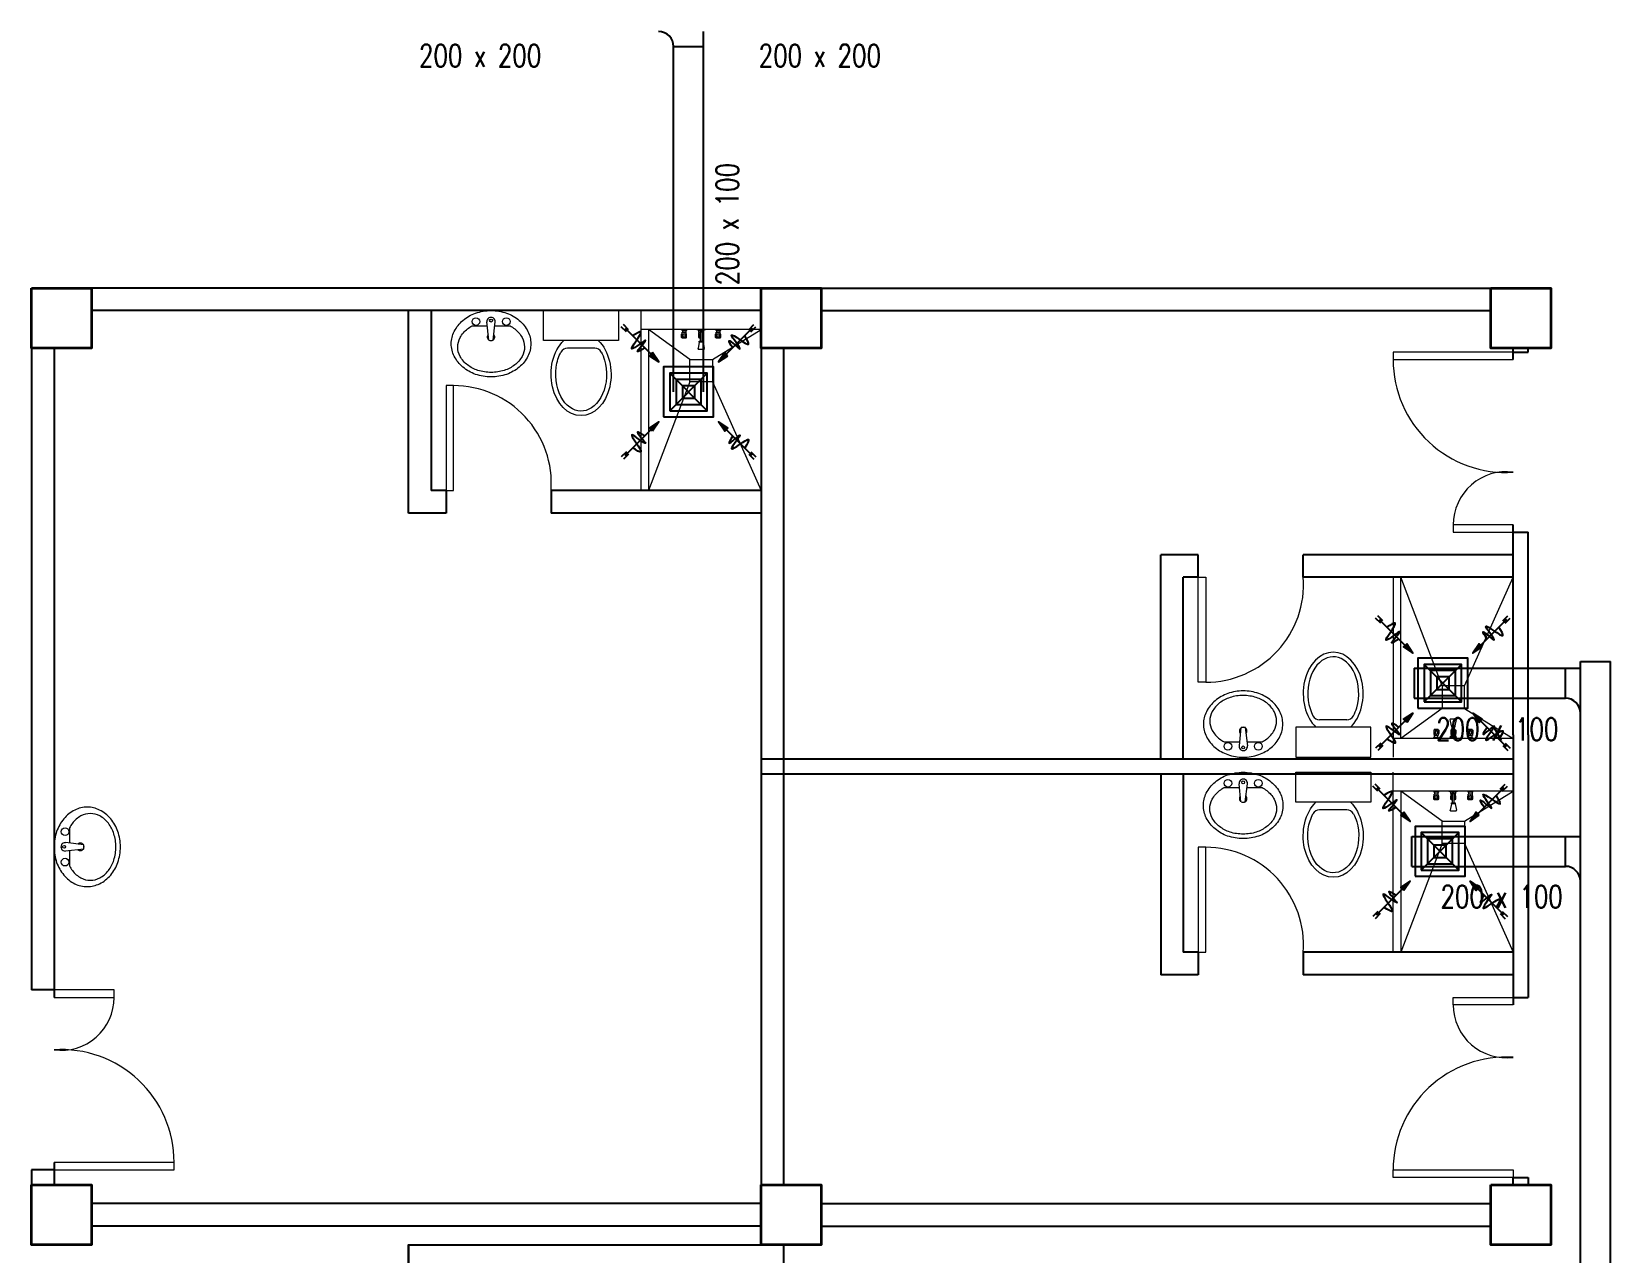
# Model space of a CAD drawing. Header units: millimetres. Extents: x 3 to 434, y 1 to 233.
# Drawn here: x 32.34 to 42.87, y 40.46 to 48.6 of the extents above; entities that cross this region are included whole.
import ezdxf

# ---------------------------------------------------------------- set-up
doc = ezdxf.new("R2010")
doc.units = ezdxf.units.MM
doc.header["$MEASUREMENT"] = 0
for name, color, linetype in [('AIR', 7, 'Continuous'), ('AIR-00', 8, 'Continuous'), ('AIR-03', 30, 'Continuous'), ('ducting label', 7, 'Continuous'), ('exhaust', 1, 'Continuous')]:
    doc.layers.add(name, color=color, linetype=linetype)
doc.styles.add('Arch-Dim', font='simplex.shx', dxfattribs={"width": 0.75})

# ---------------------------------------------------------------- blocks, each defined once
blk = doc.blocks.new('GRILL-C-IN')
at = {"layer": 'AIR-00', "ltscale": 3}
for p, q in [((-0.623, 0.601), (-0.674, 0.651)), ((-0.601, 0.623), (-0.651, 0.674)), ((-0.637, 0.637), (-0.3, 0.3)), ((0.637, 0.637), (0.3, 0.3)), ((0.601, 0.623), (0.651, 0.674)), ((0.623, 0.601), (0.674, 0.651)), ((-0.637, -0.637), (-0.3, -0.3)), ((0.637, -0.637), (0.3, -0.3)), ((-0.623, -0.601), (-0.674, -0.651)), ((-0.601, -0.623), (-0.651, -0.674)), ((0.601, -0.623), (0.651, -0.674)), ((0.623, -0.601), (0.674, -0.651))]:
    blk.add_line(p, q, dxfattribs=at)
at = {"layer": 'AIR-00', "color": 50}
for p, q in [((-0.188, 0.187), (0.187, -0.188)), ((0.187, 0.187), (-0.188, -0.188))]:
    blk.add_line(p, q, dxfattribs=at)
at = {"layer": 'AIR-00', "ltscale": 3}
for points in [[(-0.362, 0.393), (-0.393, 0.362), (-0.3, 0.3)], [(0.393, 0.362), (0.362, 0.393), (0.3, 0.3)], [(-0.362, -0.393), (-0.393, -0.362), (-0.3, -0.3)], [(0.393, -0.362), (0.362, -0.393), (0.3, -0.3)]]:
    blk.add_lwpolyline(points, close=True, dxfattribs=at)
at = {"layer": 'AIR-00', "color": 50}
for points in [[(-0.188, -0.188), (0.187, -0.188), (0.187, 0.187), (-0.188, 0.187)], [(-0.125, -0.125), (0.125, -0.125), (0.125, 0.125), (-0.125, 0.125)], [(-0.062, -0.062), (0.062, -0.062), (0.062, 0.062), (-0.062, 0.062)]]:
    blk.add_lwpolyline(points, close=True, dxfattribs=at)
at = {"layer": 'AIR-00', "ltscale": 3}
for points in [[(-0.441, 0.441), (-0.512, 0.404), (-0.432, 0.514), (-0.568, 0.43), (-0.477, 0.6), (-0.561, 0.561)], [(0.441, 0.441), (0.404, 0.512), (0.514, 0.432), (0.43, 0.568), (0.6, 0.477), (0.561, 0.561)], [(-0.441, -0.441), (-0.512, -0.404), (-0.432, -0.514), (-0.568, -0.43), (-0.477, -0.6), (-0.561, -0.561)], [(0.441, -0.441), (0.404, -0.512), (0.514, -0.432), (0.43, -0.568), (0.6, -0.477), (0.561, -0.561)]]:
    blk.add_spline(points, degree=3, dxfattribs=at)
for points in [[(-0.3, 0.3), (-0.362, 0.393), (-0.393, 0.362)], [(0.3, 0.3), (0.393, 0.362), (0.362, 0.393)], [(-0.3, -0.3), (-0.362, -0.393), (-0.393, -0.362)], [(0.3, -0.3), (0.393, -0.362), (0.362, -0.393)]]:
    blk.add_solid(points, dxfattribs=at)
at = {"layer": 'AIR-03', "color": 6}
blk.add_lwpolyline([(-0.25, -0.25), (0.25, -0.25), (0.25, 0.25), (-0.25, 0.25)], close=True, dxfattribs=at)

msp = doc.modelspace()

# ---------------------------------------------------------------- linework, layer by layer
at = {"color": 8, "lineweight": 25}
for p, q in [((37.207, 46.891), (32.745, 46.891)), ((37.607, 46.891), (42.07, 46.891)), ((37.207, 46.741), (32.745, 46.741)), ((37.607, 46.741), (42.07, 46.741)), ((32.345, 46.491), (32.345, 42.214)), ((32.495, 46.491), (32.495, 42.164)), ((37.207, 46.491), (37.207, 40.914)), ((37.357, 46.491), (37.357, 40.914)), ((42.22, 43.752), (37.207, 43.752)), ((42.22, 43.652), (37.207, 43.652)), ((32.495, 42.214), (32.345, 42.214)), ((32.495, 41.064), (32.495, 40.914)), ((32.345, 41.014), (32.345, 40.914)), ((32.495, 41.014), (32.345, 41.014)), ((37.207, 40.789), (32.745, 40.789)), ((37.607, 40.789), (42.07, 40.789)), ((37.207, 40.639), (32.745, 40.639)), ((37.607, 40.639), (42.07, 40.639)), ((34.857, 40.514), (34.857, 39.326)), ((37.357, 40.514), (37.357, 36.139))]:
    msp.add_line(p, q, dxfattribs=at)
at = {"color": 8, "linetype": 'ByBlock', "lineweight": 25}
for p, q in [((34.857, 45.391), (34.857, 46.741)), ((42.22, 46.414), (42.22, 46.491)), ((42.22, 46.464), (42.32, 46.464)), ((42.32, 46.464), (42.32, 46.491)), ((35.807, 45.541), (35.807, 45.391)), ((42.22, 43.914), (42.22, 45.314)), ((42.22, 45.264), (42.32, 45.264)), ((42.32, 43.914), (42.32, 45.264)), ((42.22, 43.914), (42.22, 42.114)), ((42.32, 43.914), (42.32, 42.164)), ((42.32, 43.514), (42.32, 42.164)), ((42.22, 42.164), (42.32, 42.164)), ((42.22, 40.914), (42.22, 40.964)), ((42.22, 40.964), (42.32, 40.964)), ((42.32, 40.964), (42.32, 40.914))]:
    msp.add_line(p, q, dxfattribs=at)
at = {"color": 8, "linetype": 'ByBlock', "lineweight": 9}
for p, q in [((35.007, 46.741), (36.957, 46.741)), ((37.207, 46.616), (36.407, 46.616)), ((42.22, 43.889), (41.42, 43.889)), ((42.22, 43.539), (41.42, 43.539)), ((42.32, 43.464), (42.32, 43.514))]:
    msp.add_line(p, q, dxfattribs=at)
at = {"color": 8, "linetype": 'ByBlock', "lineweight": 25, "ltscale": 0.3}
for p, q in [((35.007, 46.741), (35.007, 45.541)), ((35.107, 45.541), (35.007, 45.541)), ((35.107, 45.541), (35.107, 45.391)), ((37.207, 45.541), (35.807, 45.541)), ((35.107, 45.391), (34.857, 45.391)), ((37.207, 45.391), (35.807, 45.391)), ((40.12, 45.114), (39.87, 45.114)), ((39.87, 43.752), (39.87, 45.114)), ((40.12, 44.964), (40.12, 45.114)), ((42.22, 45.114), (40.82, 45.114)), ((40.82, 44.964), (40.82, 45.114)), ((40.12, 44.964), (40.02, 44.964)), ((40.02, 43.752), (40.02, 44.964)), ((42.22, 44.964), (40.82, 44.964)), ((39.87, 43.652), (39.87, 42.314)), ((40.02, 43.652), (40.02, 42.464)), ((40.12, 42.464), (40.02, 42.464)), ((40.12, 42.464), (40.12, 42.314)), ((42.22, 42.464), (40.82, 42.464)), ((40.82, 42.464), (40.82, 42.314)), ((40.12, 42.314), (39.87, 42.314)), ((42.22, 42.314), (40.82, 42.314))]:
    msp.add_line(p, q, dxfattribs=at)
at = {"color": 8, "lineweight": 9}
for p, q in [((35.757, 46.541), (35.757, 46.741)), ((35.757, 46.741), (36.257, 46.741)), ((36.257, 46.741), (36.257, 46.541)), ((35.393, 46.543), (35.38, 46.665)), ((35.422, 46.543), (35.435, 46.665)), ((36.677, 46.615), (36.677, 46.616)), ((36.711, 46.616), (36.677, 46.616)), ((36.677, 46.615), (36.68, 46.608)), ((36.711, 46.615), (36.677, 46.615)), ((36.711, 46.615), (36.707, 46.608)), ((36.711, 46.615), (36.711, 46.616)), ((36.778, 46.616), (36.79, 46.61)), ((36.836, 46.616), (36.778, 46.616)), ((36.825, 46.61), (36.836, 46.616)), ((36.938, 46.616), (36.904, 46.616)), ((36.904, 46.615), (36.904, 46.616)), ((36.938, 46.615), (36.904, 46.615)), ((36.904, 46.615), (36.907, 46.608)), ((36.938, 46.615), (36.935, 46.608)), ((36.938, 46.615), (36.938, 46.616)), ((36.257, 46.541), (35.757, 46.541)), ((36.677, 46.583), (36.679, 46.587)), ((36.677, 46.561), (36.677, 46.583)), ((36.681, 46.559), (36.677, 46.561)), ((36.71, 46.561), (36.677, 46.561)), ((36.707, 46.608), (36.68, 46.608)), ((36.707, 46.597), (36.68, 46.597)), ((36.68, 46.594), (36.68, 46.597)), ((36.68, 46.588), (36.68, 46.594)), ((36.708, 46.594), (36.68, 46.594)), ((36.681, 46.583), (36.688, 46.583)), ((36.681, 46.569), (36.681, 46.582)), ((36.681, 46.557), (36.681, 46.559)), ((36.707, 46.559), (36.681, 46.559)), ((36.707, 46.557), (36.681, 46.557)), ((36.682, 46.608), (36.682, 46.597)), ((36.688, 46.569), (36.688, 46.581)), ((36.707, 46.583), (36.7, 46.583)), ((36.7, 46.569), (36.7, 46.581)), ((36.705, 46.608), (36.705, 46.597)), ((36.708, 46.594), (36.707, 46.597)), ((36.707, 46.569), (36.707, 46.582)), ((36.707, 46.559), (36.71, 46.561)), ((36.707, 46.557), (36.707, 46.559)), ((36.708, 46.588), (36.708, 46.594)), ((36.71, 46.583), (36.708, 46.587)), ((36.71, 46.561), (36.71, 46.583)), ((36.795, 46.531), (36.787, 46.489)), ((36.79, 46.61), (36.825, 46.61)), ((36.825, 46.61), (36.79, 46.61)), ((36.79, 46.61), (36.79, 46.6)), ((36.79, 46.6), (36.825, 46.6)), ((36.791, 46.583), (36.793, 46.587)), ((36.791, 46.561), (36.791, 46.583)), ((36.8, 46.561), (36.791, 46.561)), ((36.794, 46.559), (36.791, 46.561)), ((36.793, 46.594), (36.794, 46.597)), ((36.8, 46.594), (36.793, 46.594)), ((36.793, 46.588), (36.793, 46.594)), ((36.8, 46.597), (36.794, 46.597)), ((36.794, 46.583), (36.8, 46.583)), ((36.794, 46.569), (36.794, 46.582)), ((36.8, 46.559), (36.794, 46.559)), ((36.794, 46.557), (36.794, 46.559)), ((36.8, 46.557), (36.794, 46.557)), ((36.795, 46.531), (36.795, 46.538)), ((36.795, 46.538), (36.82, 46.538)), ((36.82, 46.531), (36.795, 46.531)), ((36.82, 46.531), (36.795, 46.531)), ((36.796, 46.6), (36.796, 46.597)), ((36.8, 46.6), (36.8, 46.538)), ((36.815, 46.6), (36.8, 46.6)), ((36.815, 46.538), (36.815, 46.6)), ((36.821, 46.597), (36.815, 46.597)), ((36.821, 46.594), (36.815, 46.594)), ((36.821, 46.583), (36.815, 46.583)), ((36.824, 46.561), (36.815, 46.561)), ((36.82, 46.559), (36.815, 46.559)), ((36.82, 46.557), (36.815, 46.557)), ((36.819, 46.6), (36.819, 46.597)), ((36.82, 46.569), (36.82, 46.582)), ((36.82, 46.559), (36.824, 46.561)), ((36.82, 46.557), (36.82, 46.559)), ((36.82, 46.538), (36.82, 46.531)), ((36.82, 46.531), (36.828, 46.489)), ((36.821, 46.594), (36.821, 46.597)), ((36.821, 46.588), (36.821, 46.594)), ((36.824, 46.583), (36.822, 46.587)), ((36.824, 46.561), (36.824, 46.583)), ((36.825, 46.6), (36.825, 46.61)), ((36.904, 46.583), (36.907, 46.587)), ((36.904, 46.561), (36.904, 46.583)), ((36.938, 46.561), (36.904, 46.561)), ((36.908, 46.559), (36.904, 46.561)), ((36.935, 46.608), (36.907, 46.608)), ((36.907, 46.594), (36.908, 46.597)), ((36.935, 46.594), (36.907, 46.594)), ((36.907, 46.588), (36.907, 46.594)), ((36.934, 46.597), (36.908, 46.597)), ((36.908, 46.583), (36.915, 46.583)), ((36.908, 46.569), (36.908, 46.582)), ((36.934, 46.559), (36.908, 46.559)), ((36.908, 46.557), (36.908, 46.559)), ((36.934, 46.557), (36.908, 46.557)), ((36.91, 46.608), (36.91, 46.597)), ((36.915, 46.569), (36.915, 46.581)), ((36.934, 46.583), (36.927, 46.583)), ((36.927, 46.569), (36.927, 46.581)), ((36.932, 46.608), (36.932, 46.597)), ((36.935, 46.594), (36.934, 46.597)), ((36.934, 46.569), (36.934, 46.582)), ((36.934, 46.559), (36.938, 46.561)), ((36.934, 46.557), (36.934, 46.559)), ((36.935, 46.588), (36.935, 46.594)), ((36.938, 46.583), (36.935, 46.587)), ((36.938, 46.561), (36.938, 46.583)), ((36.098, 46.491), (35.917, 46.491)), ((36.788, 46.484), (36.827, 46.484)), ((41.11, 44.014), (40.929, 44.014)), ((41.808, 43.974), (41.799, 44.016)), ((41.801, 44.021), (41.839, 44.021)), ((41.832, 43.974), (41.841, 44.016)), ((40.405, 43.962), (40.392, 43.84)), ((40.434, 43.962), (40.448, 43.84)), ((40.77, 43.964), (40.77, 43.764)), ((41.27, 43.964), (40.77, 43.964)), ((41.27, 43.764), (41.27, 43.964)), ((41.689, 43.89), (41.693, 43.896)), ((41.689, 43.89), (41.689, 43.889)), ((41.723, 43.89), (41.689, 43.89)), ((41.723, 43.889), (41.689, 43.889)), ((41.693, 43.946), (41.69, 43.944)), ((41.69, 43.944), (41.69, 43.922)), ((41.723, 43.944), (41.69, 43.944)), ((41.69, 43.922), (41.692, 43.918)), ((41.692, 43.916), (41.692, 43.91)), ((41.72, 43.91), (41.692, 43.91)), ((41.692, 43.91), (41.693, 43.908)), ((41.693, 43.948), (41.693, 43.946)), ((41.719, 43.948), (41.693, 43.948)), ((41.719, 43.946), (41.693, 43.946)), ((41.693, 43.935), (41.693, 43.923)), ((41.693, 43.922), (41.7, 43.922)), ((41.72, 43.908), (41.693, 43.908)), ((41.72, 43.896), (41.693, 43.896)), ((41.695, 43.896), (41.695, 43.908)), ((41.7, 43.935), (41.7, 43.923)), ((41.712, 43.935), (41.712, 43.923)), ((41.719, 43.922), (41.712, 43.922)), ((41.718, 43.896), (41.718, 43.908)), ((41.719, 43.948), (41.719, 43.946)), ((41.719, 43.946), (41.723, 43.944)), ((41.719, 43.935), (41.719, 43.923)), ((41.72, 43.916), (41.72, 43.91)), ((41.72, 43.91), (41.72, 43.908)), ((41.723, 43.89), (41.72, 43.896)), ((41.723, 43.922), (41.721, 43.918)), ((41.723, 43.944), (41.723, 43.922)), ((41.723, 43.89), (41.723, 43.889)), ((41.791, 43.889), (41.802, 43.895)), ((41.849, 43.889), (41.791, 43.889)), ((41.802, 43.904), (41.837, 43.904)), ((41.802, 43.895), (41.802, 43.904)), ((41.802, 43.895), (41.837, 43.895)), ((41.837, 43.895), (41.802, 43.895)), ((41.807, 43.946), (41.803, 43.944)), ((41.812, 43.944), (41.803, 43.944)), ((41.803, 43.944), (41.803, 43.922)), ((41.803, 43.922), (41.805, 43.918)), ((41.806, 43.916), (41.806, 43.91)), ((41.812, 43.91), (41.806, 43.91)), ((41.806, 43.91), (41.807, 43.908)), ((41.812, 43.948), (41.807, 43.948)), ((41.807, 43.948), (41.807, 43.946)), ((41.812, 43.946), (41.807, 43.946)), ((41.807, 43.935), (41.807, 43.923)), ((41.807, 43.922), (41.812, 43.922)), ((41.812, 43.908), (41.807, 43.908)), ((41.832, 43.974), (41.808, 43.974)), ((41.808, 43.974), (41.808, 43.967)), ((41.832, 43.974), (41.808, 43.974)), ((41.808, 43.967), (41.832, 43.967)), ((41.809, 43.904), (41.809, 43.908)), ((41.812, 43.904), (41.812, 43.967)), ((41.827, 43.904), (41.812, 43.904)), ((41.827, 43.967), (41.827, 43.904)), ((41.833, 43.948), (41.827, 43.948)), ((41.833, 43.946), (41.827, 43.946)), ((41.837, 43.944), (41.827, 43.944)), ((41.833, 43.922), (41.827, 43.922)), ((41.834, 43.91), (41.827, 43.91)), ((41.833, 43.908), (41.827, 43.908)), ((41.831, 43.904), (41.831, 43.908)), ((41.832, 43.967), (41.832, 43.974)), ((41.833, 43.948), (41.833, 43.946)), ((41.833, 43.946), (41.837, 43.944)), ((41.833, 43.935), (41.833, 43.923)), ((41.834, 43.91), (41.833, 43.908)), ((41.837, 43.922), (41.834, 43.918)), ((41.834, 43.916), (41.834, 43.91)), ((41.837, 43.944), (41.837, 43.922)), ((41.837, 43.904), (41.837, 43.895)), ((41.837, 43.895), (41.849, 43.889)), ((41.916, 43.89), (41.92, 43.896)), ((41.951, 43.89), (41.916, 43.89)), ((41.916, 43.89), (41.916, 43.889)), ((41.951, 43.889), (41.916, 43.889)), ((41.92, 43.946), (41.917, 43.944)), ((41.95, 43.944), (41.917, 43.944)), ((41.917, 43.944), (41.917, 43.922)), ((41.917, 43.922), (41.919, 43.918)), ((41.947, 43.948), (41.92, 43.948)), ((41.92, 43.948), (41.92, 43.946)), ((41.947, 43.946), (41.92, 43.946)), ((41.92, 43.935), (41.92, 43.923)), ((41.92, 43.922), (41.928, 43.922)), ((41.92, 43.916), (41.92, 43.91)), ((41.92, 43.91), (41.92, 43.908)), ((41.948, 43.91), (41.92, 43.91)), ((41.947, 43.908), (41.92, 43.908)), ((41.947, 43.896), (41.92, 43.896)), ((41.922, 43.896), (41.922, 43.908)), ((41.927, 43.935), (41.927, 43.923)), ((41.947, 43.922), (41.939, 43.922)), ((41.94, 43.935), (41.94, 43.923)), ((41.945, 43.896), (41.945, 43.908)), ((41.947, 43.948), (41.947, 43.946)), ((41.947, 43.946), (41.95, 43.944)), ((41.947, 43.935), (41.947, 43.923)), ((41.948, 43.91), (41.947, 43.908)), ((41.951, 43.89), (41.947, 43.896)), ((41.95, 43.922), (41.948, 43.918)), ((41.948, 43.916), (41.948, 43.91)), ((41.95, 43.944), (41.95, 43.922)), ((41.951, 43.89), (41.951, 43.889)), ((40.77, 43.764), (41.27, 43.764)), ((40.405, 43.466), (40.392, 43.588)), ((40.434, 43.466), (40.448, 43.588)), ((40.77, 43.464), (40.77, 43.664)), ((40.77, 43.664), (41.27, 43.664)), ((41.27, 43.664), (41.27, 43.464)), ((41.27, 43.464), (40.77, 43.464)), ((41.689, 43.538), (41.689, 43.539)), ((41.723, 43.539), (41.689, 43.539)), ((41.689, 43.538), (41.693, 43.531)), ((41.723, 43.538), (41.689, 43.538)), ((41.69, 43.505), (41.692, 43.51)), ((41.69, 43.484), (41.69, 43.505)), ((41.693, 43.482), (41.69, 43.484)), ((41.723, 43.484), (41.69, 43.484)), ((41.692, 43.517), (41.693, 43.519)), ((41.692, 43.511), (41.692, 43.517)), ((41.72, 43.517), (41.692, 43.517)), ((41.72, 43.531), (41.693, 43.531)), ((41.72, 43.519), (41.693, 43.519)), ((41.693, 43.505), (41.7, 43.505)), ((41.693, 43.492), (41.693, 43.504)), ((41.693, 43.48), (41.693, 43.482)), ((41.719, 43.482), (41.693, 43.482)), ((41.719, 43.48), (41.693, 43.48)), ((41.695, 43.531), (41.695, 43.519)), ((41.7, 43.492), (41.7, 43.504)), ((41.719, 43.505), (41.712, 43.505)), ((41.712, 43.492), (41.712, 43.504)), ((41.718, 43.531), (41.718, 43.519)), ((41.719, 43.492), (41.719, 43.504)), ((41.719, 43.482), (41.723, 43.484)), ((41.719, 43.48), (41.719, 43.482)), ((41.723, 43.538), (41.72, 43.531)), ((41.72, 43.517), (41.72, 43.519)), ((41.72, 43.511), (41.72, 43.517)), ((41.723, 43.505), (41.721, 43.51)), ((41.723, 43.538), (41.723, 43.539)), ((41.723, 43.484), (41.723, 43.505)), ((41.791, 43.539), (41.802, 43.533)), ((41.849, 43.539), (41.791, 43.539)), ((41.802, 43.533), (41.837, 43.533)), ((41.837, 43.533), (41.802, 43.533)), ((41.802, 43.533), (41.802, 43.523)), ((41.802, 43.523), (41.837, 43.523)), ((41.803, 43.505), (41.805, 43.51)), ((41.803, 43.484), (41.803, 43.505)), ((41.812, 43.484), (41.803, 43.484)), ((41.807, 43.482), (41.803, 43.484)), ((41.806, 43.517), (41.807, 43.519)), ((41.812, 43.517), (41.806, 43.517)), ((41.806, 43.511), (41.806, 43.517)), ((41.812, 43.519), (41.807, 43.519)), ((41.807, 43.505), (41.812, 43.505)), ((41.807, 43.492), (41.807, 43.504)), ((41.812, 43.482), (41.807, 43.482)), ((41.807, 43.48), (41.807, 43.482)), ((41.812, 43.48), (41.807, 43.48)), ((41.808, 43.453), (41.808, 43.461)), ((41.808, 43.461), (41.832, 43.461)), ((41.809, 43.523), (41.809, 43.519)), ((41.812, 43.523), (41.812, 43.461)), ((41.827, 43.523), (41.812, 43.523)), ((41.827, 43.461), (41.827, 43.523)), ((41.833, 43.519), (41.827, 43.519)), ((41.834, 43.517), (41.827, 43.517)), ((41.833, 43.505), (41.827, 43.505)), ((41.837, 43.484), (41.827, 43.484)), ((41.833, 43.482), (41.827, 43.482)), ((41.833, 43.48), (41.827, 43.48)), ((41.831, 43.523), (41.831, 43.519)), ((41.832, 43.461), (41.832, 43.453)), ((41.834, 43.517), (41.833, 43.519)), ((41.833, 43.492), (41.833, 43.504)), ((41.833, 43.482), (41.837, 43.484)), ((41.833, 43.48), (41.833, 43.482)), ((41.834, 43.511), (41.834, 43.517)), ((41.837, 43.505), (41.834, 43.51)), ((41.837, 43.533), (41.849, 43.539)), ((41.837, 43.523), (41.837, 43.533)), ((41.837, 43.484), (41.837, 43.505)), ((41.951, 43.539), (41.916, 43.539)), ((41.916, 43.538), (41.916, 43.539)), ((41.951, 43.538), (41.916, 43.538)), ((41.916, 43.538), (41.92, 43.531)), ((41.917, 43.505), (41.919, 43.51)), ((41.917, 43.484), (41.917, 43.505)), ((41.95, 43.484), (41.917, 43.484)), ((41.92, 43.482), (41.917, 43.484)), ((41.947, 43.531), (41.92, 43.531)), ((41.92, 43.517), (41.92, 43.519)), ((41.947, 43.519), (41.92, 43.519)), ((41.948, 43.517), (41.92, 43.517)), ((41.92, 43.511), (41.92, 43.517)), ((41.92, 43.505), (41.928, 43.505)), ((41.92, 43.492), (41.92, 43.504)), ((41.947, 43.482), (41.92, 43.482)), ((41.92, 43.48), (41.92, 43.482)), ((41.947, 43.48), (41.92, 43.48)), ((41.922, 43.531), (41.922, 43.519)), ((41.927, 43.492), (41.927, 43.504)), ((41.947, 43.505), (41.939, 43.505)), ((41.94, 43.492), (41.94, 43.504)), ((41.945, 43.531), (41.945, 43.519)), ((41.951, 43.538), (41.947, 43.531)), ((41.948, 43.517), (41.947, 43.519)), ((41.947, 43.492), (41.947, 43.504)), ((41.947, 43.482), (41.95, 43.484)), ((41.947, 43.48), (41.947, 43.482)), ((41.948, 43.511), (41.948, 43.517)), ((41.95, 43.505), (41.948, 43.51)), ((41.95, 43.484), (41.95, 43.505)), ((41.951, 43.538), (41.951, 43.539)), ((41.11, 43.414), (40.929, 43.414)), ((41.808, 43.453), (41.799, 43.412)), ((41.801, 43.407), (41.839, 43.407)), ((41.832, 43.453), (41.808, 43.453)), ((41.832, 43.453), (41.808, 43.453)), ((41.832, 43.453), (41.841, 43.412)), ((32.693, 43.181), (32.571, 43.195)), ((32.693, 43.152), (32.571, 43.139))]:
    msp.add_line(p, q, dxfattribs=at)
at = {"color": 8, "linetype": 'ByBlock', "lineweight": 9, "ltscale": 0.3}
for p, q in [((36.732, 46.416), (36.457, 46.616)), ((36.882, 46.416), (37.207, 46.616)), ((36.732, 46.266), (36.457, 45.541)), ((36.882, 46.266), (37.207, 45.541)), ((41.745, 44.239), (41.47, 44.964)), ((41.895, 44.239), (42.22, 44.964)), ((41.745, 44.089), (41.47, 43.889)), ((41.895, 44.089), (42.22, 43.889)), ((41.745, 43.339), (41.47, 43.539)), ((41.895, 43.339), (42.22, 43.539)), ((41.745, 43.189), (41.47, 42.464)), ((41.895, 43.189), (42.22, 42.464))]:
    msp.add_line(p, q, dxfattribs=at)
at = {"color": 8, "lineweight": 35}
for points in [[(32.345, 46.891), (32.745, 46.891), (32.745, 46.491), (32.345, 46.491)], [(37.207, 46.891), (37.607, 46.891), (37.607, 46.491), (37.207, 46.491)], [(42.07, 46.891), (42.47, 46.891), (42.47, 46.491), (42.07, 46.491)], [(32.345, 40.914), (32.745, 40.914), (32.745, 40.514), (32.345, 40.514)], [(37.207, 40.914), (37.607, 40.914), (37.607, 40.514), (37.207, 40.514)], [(42.07, 40.914), (42.47, 40.914), (42.47, 40.514), (42.07, 40.514)]]:
    msp.add_lwpolyline(points, close=True, dxfattribs=at)
at = {"color": 8, "lineweight": 9}
for points in [[(35.672, 46.52, -0.11576), (35.653, 46.437, -0.104047), (35.595, 46.364, -0.090875), (35.511, 46.316, -0.083344), (35.407, 46.299, -0.083344), (35.304, 46.316, -0.090875), (35.22, 46.364, -0.104047), (35.162, 46.437, -0.11576), (35.142, 46.52, -0.11576), (35.162, 46.602, -0.104047), (35.22, 46.676, -0.090875), (35.304, 46.724, -0.083344), (35.407, 46.741, -0.083344), (35.511, 46.724, -0.090875), (35.595, 46.676, -0.104047), (35.653, 46.602, -0.11576)], [(40.685, 43.443, -0.11576), (40.666, 43.36, -0.104047), (40.607, 43.287, -0.090875), (40.523, 43.239, -0.083344), (40.42, 43.222, -0.083344), (40.316, 43.239, -0.090875), (40.233, 43.287, -0.104047), (40.174, 43.36, -0.11576), (40.155, 43.443, -0.11576), (40.174, 43.525, -0.104047), (40.233, 43.599, -0.090875), (40.316, 43.646, -0.083344), (40.42, 43.664, -0.083344), (40.523, 43.646, -0.090875), (40.607, 43.599, -0.104047), (40.666, 43.525, -0.11576)], [(32.716, 42.902, 0.11576), (32.798, 42.921, 0.104047), (32.872, 42.979, 0.090875), (32.92, 43.063, 0.083344), (32.937, 43.167, 0.083344), (32.92, 43.27, 0.090875), (32.872, 43.354, 0.104047), (32.798, 43.412, 0.11576), (32.716, 43.432, 0.11576), (32.633, 43.412, 0.104047), (32.56, 43.354, 0.090875), (32.512, 43.27, 0.083344), (32.495, 43.167, 0.083344), (32.512, 43.063, 0.090875), (32.56, 42.979, 0.104047), (32.633, 42.921, 0.11576)]]:
    msp.add_lwpolyline(points, format="xyb", close=True, dxfattribs=at)
at = {"color": 8, "linetype": 'ByBlock', "lineweight": 9, "ltscale": 0.3}
for points in [[(36.457, 46.616), (36.457, 45.541), (36.407, 45.541), (36.407, 46.741), (36.407, 46.741)], [(41.47, 43.889), (41.47, 44.964), (41.42, 44.964), (41.42, 43.764), (41.42, 43.764)], [(41.47, 43.539), (41.47, 42.464), (41.42, 42.464), (41.42, 43.664), (41.42, 43.664)]]:
    msp.add_lwpolyline(points, dxfattribs=at)
at = {"color": 8, "lineweight": 9}
for points in [[(35.63, 46.499, -0.124838), (35.614, 46.436, -0.105788), (35.565, 46.379, -0.086697), (35.495, 46.342, -0.076776), (35.407, 46.329, -0.076776), (35.32, 46.342, -0.086697), (35.25, 46.379, -0.105788), (35.201, 46.436, -0.124838), (35.185, 46.499, -0.124838), (35.201, 46.561, -0.105788), (35.25, 46.619, -0.040067), (35.281, 46.639), (35.383, 46.639, -0.040067)], [(35.432, 46.639), (35.534, 46.639, -0.040067), (35.565, 46.619, -0.105788), (35.614, 46.561, -0.124838), (35.63, 46.499, -0.124838)], [(40.642, 44.006, 0.124838), (40.627, 44.068, 0.105788), (40.577, 44.126, 0.086697), (40.507, 44.162, 0.076776), (40.42, 44.176, 0.076776), (40.332, 44.162, 0.086697), (40.263, 44.126, 0.105788), (40.213, 44.068, 0.124838), (40.197, 44.006, 0.124838), (40.213, 43.943, 0.105788), (40.263, 43.886, 0.040067), (40.293, 43.866), (40.396, 43.866, 0.040067)], [(40.444, 43.866), (40.546, 43.866, 0.040067), (40.577, 43.886, 0.105788), (40.627, 43.943, 0.124838), (40.642, 44.006, 0.124838)], [(40.642, 43.422, -0.124838), (40.627, 43.359, -0.105788), (40.577, 43.302, -0.086697), (40.507, 43.265, -0.076776), (40.42, 43.252, -0.076776), (40.332, 43.265, -0.086697), (40.263, 43.302, -0.105788), (40.213, 43.359, -0.124838), (40.197, 43.422, -0.124838), (40.213, 43.484, -0.105788), (40.263, 43.542, -0.040067), (40.293, 43.562), (40.396, 43.562, -0.040067)], [(40.444, 43.562), (40.546, 43.562, -0.040067), (40.577, 43.542, -0.105788), (40.627, 43.484, -0.124838), (40.642, 43.422, -0.124838)], [(32.737, 42.944, 0.124838), (32.799, 42.96, 0.105788), (32.857, 43.009, 0.086697), (32.893, 43.079, 0.076776), (32.907, 43.167, 0.076776), (32.893, 43.254, 0.086697), (32.857, 43.324, 0.105788), (32.799, 43.373, 0.124838), (32.737, 43.389, 0.124838), (32.674, 43.373, 0.105788), (32.617, 43.324, 0.040067), (32.597, 43.293), (32.597, 43.191, 0.040067)], [(32.597, 43.142), (32.597, 43.04, 0.040067), (32.617, 43.009, 0.105788), (32.674, 42.96, 0.124838), (32.737, 42.944, 0.124838)]]:
    msp.add_lwpolyline(points, format="xyb", dxfattribs=at)
at = {"color": 8, "linetype": 'ByBlock', "lineweight": 9, "ltscale": 0.03}
for points in [[(36.732, 46.416), (36.882, 46.416), (36.882, 46.266), (36.732, 46.266)], [(41.745, 44.089), (41.895, 44.089), (41.895, 44.239), (41.745, 44.239)], [(41.745, 43.339), (41.895, 43.339), (41.895, 43.189), (41.745, 43.189)]]:
    msp.add_lwpolyline(points, close=True, dxfattribs=at)
at = {"color": 8, "lineweight": 13, "ltscale": 0.03}
for points in [[(42.22, 46.414), (42.22, 46.464), (41.42, 46.464), (41.42, 46.414)], [(35.107, 45.541), (35.157, 45.541), (35.157, 46.241), (35.107, 46.241)], [(42.22, 45.264), (42.22, 45.314), (41.82, 45.314), (41.82, 45.264)], [(40.12, 44.964), (40.17, 44.964), (40.17, 44.264), (40.12, 44.264)], [(40.12, 42.464), (40.17, 42.464), (40.17, 43.164), (40.12, 43.164)], [(32.495, 42.214), (32.495, 42.164), (32.895, 42.164), (32.895, 42.214)], [(42.22, 42.164), (42.22, 42.114), (41.82, 42.114), (41.82, 42.164)], [(42.22, 41.014), (42.22, 40.964), (41.42, 40.964), (41.42, 41.014)]]:
    msp.add_lwpolyline(points, close=True, dxfattribs=at)
msp.add_lwpolyline([(32.495, 41.014), (33.295, 41.014), (33.295, 41.064), (32.495, 41.064)], dxfattribs=at)
at = {"color": 8, "lineweight": 25}
msp.add_lwpolyline([(34.857, 39.326), (34.857, 40.514), (37.357, 40.514), (37.357, 36.139), (34.857, 36.139), (34.857, 37.326)], dxfattribs=at)
at = {"color": 8, "lineweight": 9}
for centre, radius in [((35.306, 46.668), 0.0255), ((35.407, 46.674), 0.0095), ((35.509, 46.668), 0.0255), ((40.318, 43.837), 0.0255), ((40.42, 43.83), 0.0095), ((40.521, 43.837), 0.0255), ((40.318, 43.591), 0.0255), ((40.42, 43.597), 0.0095), ((40.521, 43.591), 0.0255), ((32.568, 43.268), 0.0255), ((32.561, 43.167), 0.0095), ((32.568, 43.065), 0.0255)]:
    msp.add_circle(centre, radius, dxfattribs=at)
for centre, radius, start, end in [((35.407, 46.668), 0.028, 353.7545, 186.2455), ((35.407, 46.566), 0.025, 138.7978, 233.6932), ((35.407, 46.637), 0.0948, 261.2026, 278.7974), ((35.407, 46.566), 0.025, 251.3793, 288.6207), ((35.407, 46.566), 0.025, 306.3068, 41.2022), ((35.917, 46.441), 0.05, 90, 151.9916), ((36.098, 46.441), 0.05, 28.1501, 90), ((40.42, 43.889), 0.317, 90, 109.0569), ((40.42, 43.889), 0.317, 70.9431, 90), ((40.379, 43.966), 0.228, 129.8268, 153.5873), ((40.404, 43.936), 0.267, 109.0569, 129.8268), ((40.436, 43.936), 0.267, 50.1732, 70.9431), ((40.461, 43.966), 0.228, 26.4127, 50.1732), ((40.34, 43.985), 0.185, 153.5873, 180), ((40.34, 43.985), 0.185, 180, 206.4127), ((40.499, 43.985), 0.185, 360, 26.4127), ((40.499, 43.985), 0.185, 333.5873, 0), ((40.929, 44.064), 0.05, 208.0084, 270), ((41.11, 44.064), 0.05, 270, 331.8499), ((40.379, 44.004), 0.228, 206.4127, 230.1732), ((40.42, 43.939), 0.025, 126.3068, 221.2022), ((40.42, 43.868), 0.0948, 81.2026, 98.7974), ((40.42, 43.939), 0.025, 71.3793, 108.6207), ((40.42, 43.939), 0.025, 318.7978, 53.6932), ((40.461, 44.004), 0.228, 309.8268, 333.5873), ((40.404, 44.034), 0.267, 230.1732, 250.9431), ((40.42, 44.081), 0.317, 250.9431, 270), ((40.42, 43.837), 0.028, 173.7545, 6.2455), ((40.42, 44.081), 0.317, 270, 289.0569), ((40.436, 44.034), 0.267, 289.0569, 309.8268), ((40.42, 43.591), 0.028, 353.7545, 186.2455), ((40.42, 43.489), 0.025, 138.7978, 233.6932), ((40.42, 43.56), 0.0948, 261.2026, 278.7974), ((40.42, 43.489), 0.025, 251.3793, 288.6207), ((40.42, 43.489), 0.025, 306.3068, 41.2022), ((40.929, 43.364), 0.05, 90, 151.9916), ((41.11, 43.364), 0.05, 28.1501, 90), ((32.568, 43.167), 0.028, 83.7545, 276.2455), ((32.67, 43.167), 0.025, 36.3068, 131.2022), ((32.67, 43.167), 0.025, 228.7978, 323.6932), ((32.599, 43.167), 0.0948, 351.2026, 8.7974), ((32.67, 43.167), 0.025, 341.3793, 18.6207)]:
    msp.add_arc(centre, radius, start, end, dxfattribs=at)
at = {"color": 8, "lineweight": 13, "ltscale": 0.03}
for centre, radius, start, end in [((42.171, 46.414), 0.752, 180, 273.6952), ((35.157, 45.589), 0.652, 355.7578, 90), ((42.173, 45.314), 0.353, 82.3719, 180), ((40.17, 44.916), 0.652, 270, 4.2422), ((40.17, 42.512), 0.652, 355.7578, 90), ((32.542, 42.164), 0.353, 262.3719, 0), ((42.173, 42.114), 0.353, 180, 277.6281), ((32.543, 41.064), 0.752, 0, 93.6952), ((42.171, 41.014), 0.752, 86.3048, 180)]:
    msp.add_arc(centre, radius, start, end, dxfattribs=at)
at = {"color": 8, "lineweight": 9, "extrusion": (0, 0, -1)}
for centre in [(36.007, 46.316), (41.02, 43.239)]:
    msp.add_ellipse(centre, major_axis=(0, 0.275), ratio=0.727273, start_param=0.612555, end_param=5.670631, dxfattribs=at)
at = {"color": 8, "lineweight": 9, "extrusion": (-4.99074e-41, -2.88216e-41, -1)}
for centre, major_axis, start_param, end_param in [((36.668, 46.57), (-0.00896, 0.00896), 2.418785, 3.129871), ((36.676, 46.588), (-0.00268, 0.00268), 2.356082, 2.850023), ((36.665, 46.576), (-0.0118, 0.0118), 1.703115, 1.83534), ((36.677, 46.582), (-0.00268, 0.00268), 1.728443, 2.356082), ((36.699, 46.576), (-0.00887, 0.00887), -0.157871, 0.203142), ((36.691, 46.581), (-0.00268, -0.00268), 0.785286, 1.412925), ((36.698, 46.57), (-0.00738, -0.00738), 6.21008, 6.994878), ((36.694, 46.565), (-0.00268, 0.00268), 3.214474, 4.639283), ((36.694, 46.584), (-0.00268, 0.00268), 0.203142, 1.36743), ((36.689, 46.576), (-0.00887, -0.00887), 2.938226, 3.299239), ((36.689, 46.57), (-0.00738, -0.00738), 4.000472, 4.78527), ((36.696, 46.581), (-0.00268, -0.00268), 3.299239, 3.926878), ((36.711, 46.582), (-0.00268, -0.00268), 0.785286, 1.412925), ((36.719, 46.57), (-0.00896, 0.00896), -1.559299, -0.848214), ((36.712, 46.588), (-0.00268, 0.00268), -1.279452, -0.785511), ((36.722, 46.576), (-0.0118, 0.0118), -0.264769, -0.132543), ((36.782, 46.57), (-0.00896, 0.00896), 2.418785, 3.129871), ((36.779, 46.576), (-0.0118, -0.0118), 3.273911, 3.406137), ((36.79, 46.588), (-0.00268, -0.00268), 3.926878, 4.42082), ((36.791, 46.582), (-0.00268, -0.00268), 3.299239, 3.926878), ((36.824, 46.582), (-0.00268, 0.00268), -0.785511, -0.157871), ((36.833, 46.57), (-0.00896, -0.00896), 0.011497, 0.722582), ((36.825, 46.588), (-0.00268, 0.00268), -1.279452, -0.785511), ((36.836, 46.576), (-0.0118, -0.0118), 1.306028, 1.438253), ((36.895, 46.57), (-0.00896, -0.00896), 3.989582, 4.700667), ((36.893, 46.576), (-0.0118, 0.0118), 1.703115, 1.83534), ((36.903, 46.588), (-0.00268, -0.00268), 3.926878, 4.42082), ((36.904, 46.582), (-0.00268, -0.00268), 3.299239, 3.926878), ((36.919, 46.581), (-0.00268, -0.00268), 0.785286, 1.412925), ((36.925, 46.57), (-0.00738, 0.00738), 4.639283, 5.424081), ((36.926, 46.576), (-0.00887, -0.00887), 1.412925, 1.773938), ((36.921, 46.584), (-0.00268, 0.00268), 0.203142, 1.36743), ((36.921, 46.565), (-0.00268, -0.00268), 4.78527, 6.21008), ((36.916, 46.576), (-0.00887, 0.00887), 1.36743, 1.728443), ((36.917, 46.57), (-0.00738, -0.00738), 4.000472, 4.78527), ((36.923, 46.581), (-0.00268, -0.00268), 3.299239, 3.926878), ((36.938, 46.582), (-0.00268, 0.00268), -0.785511, -0.157871), ((36.947, 46.57), (-0.00896, 0.00896), -1.559299, -0.848214), ((36.939, 46.588), (-0.00268, -0.00268), 0.291344, 0.785286), ((36.949, 46.576), (-0.0118, 0.0118), -0.264769, -0.132543), ((36.79, 46.487), (-0.00268, -0.00268), 6.066508, 7.43657), ((41.681, 43.493), (0.00896, -0.00896), 5.560378, 6.271464), ((41.678, 43.498), (-0.0118, -0.0118), 3.273911, 3.406137), ((41.688, 43.511), (0.00268, -0.00268), 5.497675, 5.991616), ((41.689, 43.504), (0.00268, -0.00268), 4.870036, 5.497675), ((41.704, 43.504), (-0.00268, -0.00268), 0.785286, 1.412925), ((41.711, 43.493), (0.00738, -0.00738), 1.497691, 2.282489), ((41.711, 43.499), (0.00887, -0.00887), 2.983721, 3.344735), ((41.706, 43.507), (-0.00268, -0.00268), 1.773938, 2.938226), ((41.706, 43.488), (-0.00268, -0.00268), -1.497915, -0.073106), ((41.701, 43.499), (0.00887, -0.00887), 4.509022, 4.870036), ((41.702, 43.493), (-0.00738, -0.00738), 4.000472, 4.78527), ((41.709, 43.504), (-0.00268, -0.00268), 3.299239, 3.926878), ((41.723, 43.504), (0.00268, -0.00268), 2.356082, 2.983721), ((41.732, 43.493), (-0.00896, -0.00896), 0.011497, 0.722582), ((41.724, 43.511), (0.00268, -0.00268), 1.862141, 2.356082), ((41.735, 43.498), (-0.0118, -0.0118), 1.306028, 1.438253), ((41.794, 43.493), (-0.00896, -0.00896), 3.989582, 4.700667), ((41.802, 43.511), (-0.00268, -0.00268), 3.926878, 4.42082), ((41.792, 43.498), (0.0118, -0.0118), 4.844707, 4.976933), ((41.803, 43.504), (-0.00268, -0.00268), 3.299239, 3.926878), ((41.837, 43.504), (-0.00268, -0.00268), 0.785286, 1.412925), ((41.846, 43.493), (-0.00896, -0.00896), 0.011497, 0.722582), ((41.838, 43.511), (-0.00268, -0.00268), 0.291344, 0.785286), ((41.848, 43.498), (0.0118, -0.0118), 2.876824, 3.009049), ((41.908, 43.493), (0.00896, -0.00896), 5.560378, 6.271464), ((41.916, 43.511), (0.00268, -0.00268), 5.497675, 5.991616), ((41.905, 43.498), (-0.0118, -0.0118), 3.273911, 3.406137), ((41.917, 43.504), (0.00268, -0.00268), 4.870036, 5.497675), ((41.931, 43.504), (-0.00268, -0.00268), 0.785286, 1.412925), ((41.938, 43.493), (0.00738, -0.00738), 1.497691, 2.282489), ((41.938, 43.499), (0.00887, -0.00887), 2.983721, 3.344735), ((41.934, 43.507), (-0.00268, -0.00268), 1.773938, 2.938226), ((41.934, 43.488), (-0.00268, -0.00268), -1.497915, -0.073106), ((41.929, 43.499), (0.00887, -0.00887), 4.509022, 4.870036), ((41.929, 43.493), (-0.00738, -0.00738), 4.000472, 4.78527), ((41.936, 43.504), (-0.00268, -0.00268), 3.299239, 3.926878), ((41.962, 43.498), (0.0118, -0.0118), 2.876824, 3.009049), ((41.95, 43.504), (0.00268, -0.00268), 2.356082, 2.983721), ((41.959, 43.493), (-0.00896, -0.00896), 0.011497, 0.722582), ((41.951, 43.511), (0.00268, -0.00268), 1.862141, 2.356082), ((41.803, 43.41), (0.00268, -0.00268), 1.354119, 2.724181)]:
    msp.add_ellipse(centre, major_axis=major_axis, ratio=1, start_param=start_param, end_param=end_param, dxfattribs=at)
at = {"color": 8, "lineweight": 9}
for centre, major_axis, ratio, start_param, end_param in [((36.825, 46.487), (-0.00268, 0.00268), 1, 2.92514, 4.295202), ((41.02, 44.189), (0, -0.275), 0.727273, 0.612555, 5.670631), ((41.803, 44.017), (-0.00268, 0.00268), 1, 6.066508, 7.43657), ((41.681, 43.934), (-0.00896, -0.00896), 1, 2.418785, 3.129871), ((41.678, 43.929), (-0.0118, -0.0118), 1, 1.703115, 1.83534), ((41.689, 43.923), (-0.00268, -0.00268), 1, 1.728443, 2.356082), ((41.688, 43.916), (-0.00268, -0.00268), 1, 2.356082, 2.850023), ((41.711, 43.935), (-0.00738, 0.00738), 1, 6.21008, 6.994878), ((41.704, 43.923), (-0.00268, 0.00268), 1, 0.785286, 1.412925), ((41.711, 43.928), (-0.00887, -0.00887), 1, -0.157871, 0.203142), ((41.706, 43.94), (-0.00268, -0.00268), 1, 3.214474, 4.639283), ((41.706, 43.921), (-0.00268, -0.00268), 1, 0.203142, 1.36743), ((41.701, 43.928), (-0.00887, 0.00887), 1, 2.938226, 3.299239), ((41.702, 43.935), (-0.00738, 0.00738), 1, 4.000472, 4.78527), ((41.709, 43.923), (-0.00268, 0.00268), 1, 3.299239, 3.926878), ((41.732, 43.934), (-0.00896, -0.00896), 1, -1.559299, -0.848214), ((41.723, 43.923), (-0.00268, 0.00268), 1, 0.785286, 1.412925), ((41.735, 43.929), (-0.0118, -0.0118), 1, -0.264769, -0.132543), ((41.724, 43.916), (-0.00268, -0.00268), 1, -1.279452, -0.785511), ((41.794, 43.934), (-0.00896, -0.00896), 1, 2.418785, 3.129871), ((41.792, 43.929), (-0.0118, 0.0118), 1, 3.273911, 3.406137), ((41.802, 43.916), (-0.00268, 0.00268), 1, 3.926878, 4.42082), ((41.803, 43.923), (-0.00268, 0.00268), 1, 3.299239, 3.926878), ((41.846, 43.934), (-0.00896, 0.00896), 1, 0.011497, 0.722582), ((41.837, 43.923), (-0.00268, -0.00268), 1, -0.785511, -0.157871), ((41.848, 43.929), (-0.0118, 0.0118), 1, 1.306028, 1.438253), ((41.838, 43.916), (-0.00268, -0.00268), 1, -1.279452, -0.785511), ((41.908, 43.934), (-0.00896, 0.00896), 1, 3.989582, 4.700667), ((41.905, 43.929), (-0.0118, -0.0118), 1, 1.703115, 1.83534), ((41.916, 43.916), (-0.00268, 0.00268), 1, 3.926878, 4.42082), ((41.917, 43.923), (-0.00268, 0.00268), 1, 3.299239, 3.926878), ((41.938, 43.935), (-0.00738, -0.00738), 1, 4.639283, 5.424081), ((41.931, 43.923), (-0.00268, 0.00268), 1, 0.785286, 1.412925), ((41.938, 43.928), (-0.00887, 0.00887), 1, 1.412925, 1.773938), ((41.934, 43.94), (-0.00268, 0.00268), 1, 4.78527, 6.21008), ((41.934, 43.921), (-0.00268, -0.00268), 1, 0.203142, 1.36743), ((41.929, 43.935), (-0.00738, 0.00738), 1, 4.000472, 4.78527), ((41.929, 43.928), (-0.00887, -0.00887), 1, 1.36743, 1.728443), ((41.936, 43.923), (-0.00268, 0.00268), 1, 3.299239, 3.926878), ((41.959, 43.934), (-0.00896, -0.00896), 1, -1.559299, -0.848214), ((41.95, 43.923), (-0.00268, -0.00268), 1, -0.785511, -0.157871), ((41.962, 43.929), (-0.0118, -0.0118), 1, -0.264769, -0.132543), ((41.951, 43.916), (-0.00268, 0.00268), 1, 0.291344, 0.785286), ((41.837, 43.41), (0.00268, -0.00268), 1, -0.216453, 1.153609)]:
    msp.add_ellipse(centre, major_axis=major_axis, ratio=ratio, start_param=start_param, end_param=end_param, dxfattribs=at)
at = {"color": 8, "lineweight": 9, "extrusion": (-4.99074e-41, 2.88216e-41, -1)}
msp.add_ellipse((41.837, 44.017), major_axis=(-0.00268, -0.00268), ratio=1, start_param=2.92514, end_param=4.295202, dxfattribs=at)
at = {"color": 8, "lineweight": 9}
for points in [[(36.142, 46.465), (36.151, 46.448), (36.158, 46.43), (36.185, 46.339), (36.18, 46.252), (36.122, 46.12), (36.072, 46.079), (35.974, 46.065), (35.922, 46.091), (35.848, 46.202), (35.83, 46.286), (35.846, 46.4), (35.857, 46.435), (35.873, 46.464)], [(41.155, 44.04), (41.163, 44.057), (41.171, 44.075), (41.198, 44.166), (41.193, 44.253), (41.135, 44.385), (41.085, 44.426), (40.987, 44.439), (40.934, 44.414), (40.86, 44.302), (40.843, 44.219), (40.858, 44.105), (40.87, 44.07), (40.885, 44.04)], [(41.155, 43.387), (41.163, 43.371), (41.171, 43.353), (41.198, 43.262), (41.193, 43.175), (41.135, 43.043), (41.085, 43.002), (40.987, 42.988), (40.934, 43.014), (40.86, 43.125), (40.843, 43.209), (40.858, 43.323), (40.87, 43.358), (40.885, 43.387)]]:
    msp.add_open_spline(points, degree=3, knots=[0.937253, 0.937253, 0.937253, 0.937253, 1.185372, 1.185372, 2.113864, 2.113864, 3.042356, 3.042356, 3.970847, 3.970847, 4.899339, 4.899339, 5.346062, 5.346062, 5.346062, 5.346062], dxfattribs=at)
at = {"layer": 'exhaust'}
for p, q in [((36.824, 46.199), (36.824, 48.601)), ((36.624, 46.199), (36.624, 48.501)), ((36.624, 48.501), (36.824, 48.501)), ((41.56, 44.358), (42.667, 44.358)), ((41.56, 44.358), (41.56, 44.158)), ((42.567, 44.158), (42.567, 44.358)), ((42.667, 29.364), (42.667, 44.403)), ((42.667, 44.403), (42.867, 44.403)), ((42.867, 29.264), (42.867, 44.403)), ((41.56, 44.158), (42.567, 44.158)), ((41.544, 43.237), (42.667, 43.237)), ((41.544, 43.037), (41.544, 43.237)), ((42.567, 43.037), (42.567, 43.237)), ((41.544, 43.037), (42.567, 43.037))]:
    msp.add_line(p, q, dxfattribs=at)
for centre in [(36.524, 48.501), (42.567, 44.058), (42.567, 42.937)]:
    msp.add_arc(centre, 0.1, 0, 90, dxfattribs=at)

# ---------------------------------------------------------------- block references
at = {"layer": 'AIR', "xscale": 0.6658363358532475, "yscale": 0.6658363358532475, "zscale": 0.6658363358532475}
for p in [(36.724, 46.199), (41.751, 44.258), (41.732, 43.137)]:
    msp.add_blockref('GRILL-C-IN', p, dxfattribs=at)

# ---------------------------------------------------------------- texts
at = {"layer": 'ducting label', "color": 3, "linetype": 'Continuous', "lineweight": 25, "char_height": 0.15, "attachment_point": 1, "style": 'Arch-Dim'}
for s, insert in [('\\A1;{\\C240;\\c2367469;200 x 200}', (34.927, 48.515)), ('\\A1;{\\C240;\\c2367469;200 x 200}', (37.191, 48.515)), ('\\A1;{\\C240;\\c2367469;200 x 100}', (41.706, 44.026)), ('\\A1;{\\C240;\\c2367469;200 x 100}', (41.735, 42.91))]:
    msp.add_mtext_dynamic_manual_height_columns(s, width=1.19515, gutter_width=1.011, heights=[0], dxfattribs=dict(at, insert=insert))
at = {"layer": 'ducting label', "color": 240, "linetype": 'Continuous', "lineweight": 25, "true_color": 0xed1f24, "insert": (36.907, 46.91), "char_height": 0.15, "attachment_point": 1, "rotation": 90, "style": 'Arch-Dim'}
msp.add_mtext_dynamic_manual_height_columns('\\A1;200 x 100', width=1.19515, gutter_width=1.011, heights=[0], dxfattribs=at)

doc.saveas('drawing.dxf')
